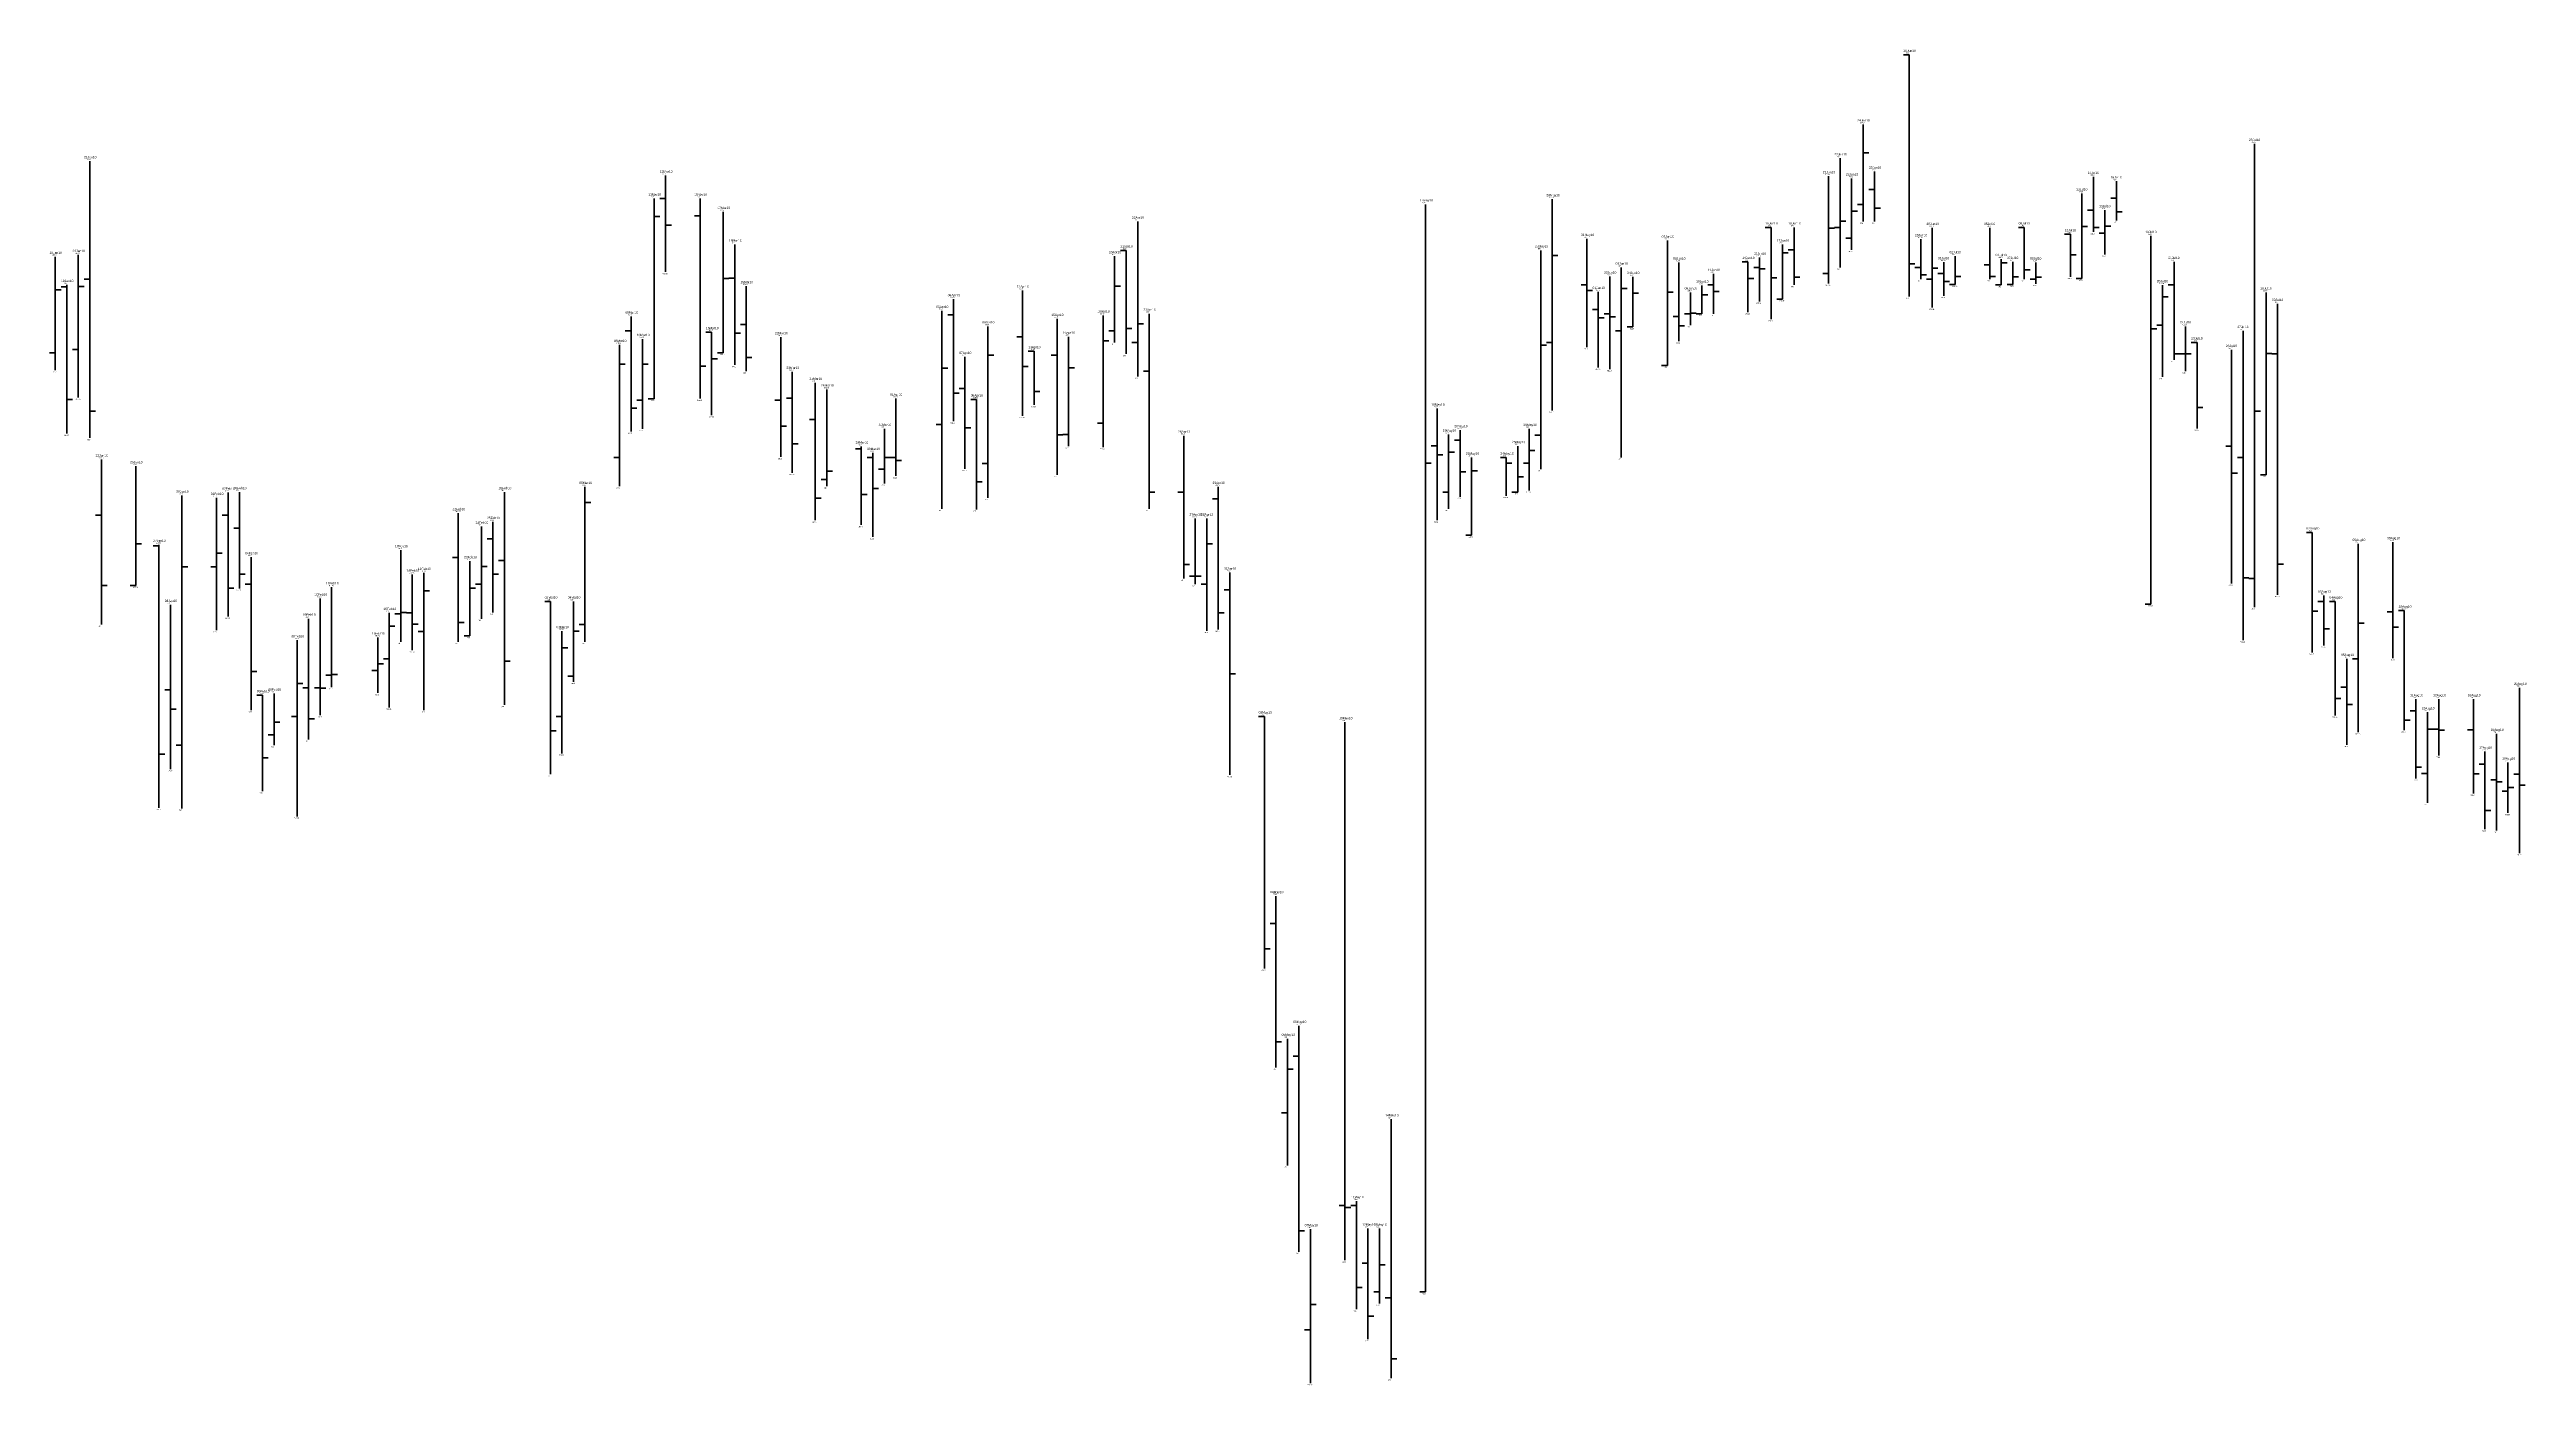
# Model space of a CAD drawing. Header units: inches. Extents: x 0 to 30000, y -20 to 2443.
# Drawn here: x 13022.5 to 13237.6, y 334.4 to 450.5 of the extents above; entities that cross this region are included whole.
import ezdxf

# ---------------------------------------------------------------- set-up
doc = ezdxf.new("R2010")
doc.units = ezdxf.units.IN
doc.header["$MEASUREMENT"] = 0
for name, color, linetype in [('DATE', 7, 'Continuous'), ('Graph', 7, 'Continuous'), ('Rate', 7, 'Continuous')]:
    doc.layers.add(name, color=color, linetype=linetype)
doc.styles.get("Standard").update_dxf_attribs({"font": 'arial.ttf'})

msp = doc.modelspace()

# ---------------------------------------------------------------- linework, layer by layer
at = {"layer": 'Graph', "color": 1, "lineweight": 35}
for p, q in [((13184, 450), (13183.5, 450)), ((13184, 450), (13184, 429)), ((13026, 440.75), (13026, 416.7)), ((13076, 439.5), (13076, 431.125)), ((13181, 439.85), (13181, 435.5)), ((13200, 439.4), (13200, 434.6)), ((13202, 439), (13202, 435.6)), ((13076, 437.5), (13075.5, 437.5)), ((13079, 437.5), (13079, 420.125)), ((13181, 438.3), (13180.5, 438.3)), ((13181, 436.675), (13181.5, 436.675)), ((13202, 437.55), (13201.5, 437.55)), ((13076, 435.2), (13076.5, 435.2)), ((13079, 436), (13078.5, 436)), ((13172, 435), (13171.5, 435)), ((13172, 435), (13172, 427.025)), ((13174, 435), (13174, 430)), ((13191, 434.95), (13191, 430.5)), ((13194, 435), (13193.5, 435)), ((13194, 435), (13194, 430.5)), ((13200, 436.5), (13199.5, 436.5)), ((13200, 434.975), (13200.5, 434.975)), ((13202, 436.35), (13202.5, 436.35)), ((13082, 433.5), (13082, 423.05)), ((13116, 433), (13115.5, 433)), ((13116, 433), (13116, 424)), ((13156, 434), (13156, 424.6)), ((13171, 432.375), (13171, 428.55)), ((13174, 433.05), (13173.5, 433.05)), ((13185, 433.975), (13185, 430.5)), ((13198, 434.4), (13197.5, 434.4)), ((13198, 434.4), (13198, 430.7)), ((13198, 432.625), (13198.5, 432.625)), ((13026, 430.5), (13025.5, 430.5)), ((13082, 430.6), (13081.5, 430.6)), ((13158, 430.725), (13158, 422.675)), ((13164, 431.95), (13164, 425.1)), ((13167, 430.95), (13167, 427.5)), ((13170, 432), (13169.5, 432)), ((13170, 432), (13170, 427.625)), ((13170, 430.55), (13170.5, 430.55)), ((13171, 431.5), (13170.5, 431.5)), ((13171, 431.4), (13171.5, 431.4)), ((13172, 430.625), (13172.5, 430.625)), ((13174, 430.675), (13174.5, 430.675)), ((13184, 431.825), (13184.5, 431.825)), ((13185, 431.5), (13184.5, 431.5)), ((13185, 430.875), (13185.5, 430.875)), ((13187, 431), (13186.5, 431)), ((13187, 431.975), (13187, 429.05)), ((13187, 430.3), (13187.5, 430.3)), ((13191, 431.75), (13190.5, 431.75)), ((13191, 430.725), (13191.5, 430.725)), ((13194, 431.3), (13194.5, 431.3)), ((13207, 432), (13207, 423.5)), ((13024, 429.825), (13023.5, 429.825)), ((13024, 430), (13024, 417.075)), ((13083, 429.9), (13083, 422.5)), ((13101, 428.75), (13101, 418.15)), ((13107, 429.5), (13107, 418.625)), ((13156, 430), (13155.5, 430)), ((13156, 429.5), (13156.5, 429.5)), ((13157, 429.4), (13157, 422.825)), ((13167, 430), (13166.5, 430)), ((13167, 429.425), (13167.5, 429.425)), ((13207, 430), (13206.5, 430)), ((13216, 428.35), (13216, 403.075)), ((13073, 426), (13072.5, 426)), ((13073, 427.25), (13073, 417.25)), ((13083, 426.55), (13082.5, 426.55)), ((13101, 427.4), (13100.5, 427.4)), ((13110, 427.05), (13110, 413.5)), ((13116, 426.225), (13116.5, 426.225)), ((13118, 427.5), (13118, 410.55)), ((13157, 427.85), (13156.5, 427.85)), ((13157, 427.15), (13157.5, 427.15)), ((13158, 427.5), (13157.5, 427.5)), ((13158, 427.225), (13158.5, 427.225)), ((13164, 427.25), (13163.5, 427.25)), ((13164, 426.45), (13164.5, 426.45)), ((13213, 426), (13213, 399.125)), ((13080, 425.9), (13079.5, 425.9)), ((13080, 425.9), (13080, 418.675)), ((13082, 425.8), (13082.5, 425.8)), ((13086, 425.45), (13086, 415.05)), ((13107, 425.5), (13106.5, 425.5)), ((13108, 424.25), (13107.5, 424.25)), ((13108, 424.25), (13108, 419.575)), ((13110, 423.9), (13109.5, 423.9)), ((13207, 424.025), (13207.5, 424.025)), ((13209, 425), (13208.5, 425)), ((13209, 425), (13209, 417.525)), ((13212, 424.35), (13212, 404.05)), ((13216, 424), (13215.5, 424)), ((13079, 422.95), (13079.5, 422.95)), ((13080, 423.575), (13080.5, 423.575)), ((13083, 423.7), (13083.5, 423.7)), ((13087, 422.45), (13087, 413.675)), ((13102, 423.75), (13102, 414.025)), ((13107, 422.9), (13107.5, 422.9)), ((13118, 422.5), (13117.5, 422.5)), ((13024, 420.05), (13024.5, 420.05)), ((13086, 420), (13085.5, 420)), ((13087, 420.15), (13086.5, 420.15)), ((13089, 421.5), (13089, 409.55)), ((13096, 420.125), (13096, 413.4)), ((13101, 420.6), (13101.5, 420.6)), ((13102, 421), (13101.5, 421)), ((13103, 420.05), (13102.5, 420.05)), ((13103, 420.05), (13103, 410.5)), ((13108, 420.75), (13108.5, 420.75)), ((13026, 419.025), (13026.5, 419.025)), ((13073, 419.3), (13073.5, 419.3)), ((13086, 417.725), (13086.5, 417.725)), ((13089, 418.3), (13088.5, 418.3)), ((13102, 417.575), (13102.5, 417.575)), ((13143, 419.25), (13143, 409.55)), ((13145, 417.375), (13145, 411.6)), ((13209, 419.35), (13209.5, 419.35)), ((13087, 416.2), (13087.5, 416.2)), ((13093, 415.75), (13092.5, 415.75)), ((13093, 415.95), (13093, 409.15)), ((13094, 415.4), (13094, 408.1)), ((13110, 416.975), (13110.5, 416.975)), ((13121, 416.9), (13121, 404.5)), ((13143, 416.025), (13142.5, 416.025)), ((13143, 415.25), (13143.5, 415.25)), ((13145, 416.5), (13144.5, 416.5)), ((13212, 416), (13211.5, 416)), ((13027, 414.825), (13027, 400.5)), ((13094, 415), (13093.5, 415)), ((13096, 415), (13095.5, 415)), ((13096, 414.75), (13096.5, 414.75)), ((13145, 413.75), (13145.5, 413.75)), ((13149, 415), (13148.5, 415)), ((13149, 415), (13149, 411.675)), ((13149, 414.525), (13149.5, 414.525)), ((13212, 413.65), (13212.5, 413.65)), ((13213, 415), (13212.5, 415)), ((13038, 411.95), (13038, 401.175)), ((13039, 412), (13039, 403.625)), ((13062, 412), (13062, 393.5)), ((13089, 411.475), (13089.5, 411.475)), ((13093, 411.775), (13093.5, 411.775)), ((13094, 412.325), (13094.5, 412.325)), ((13103, 412.9), (13103.5, 412.9)), ((13118, 412), (13118.5, 412)), ((13121, 412), (13120.5, 412)), ((13124, 411.4), (13123.5, 411.4)), ((13124, 412.45), (13124, 400.05)), ((13027, 410), (13026.5, 410)), ((13038, 410), (13037.5, 410)), ((13039, 408.85), (13038.5, 408.85)), ((13058, 410.175), (13058, 399)), ((13061, 409.4), (13061, 401.55)), ((13032, 407.325), (13031.5, 407.325)), ((13032, 407.425), (13032, 384.575)), ((13061, 407.95), (13060.5, 407.95)), ((13219, 408.5), (13218.5, 408.5)), ((13219, 408.5), (13219, 398.075)), ((13226, 407.65), (13226, 397.575)), ((13039, 404.875), (13039.5, 404.875)), ((13040, 406.35), (13040, 393.05)), ((13054, 404.825), (13054, 398.275)), ((13058, 406.325), (13057.5, 406.325)), ((13061, 404.875), (13061.5, 404.875)), ((13062, 406.05), (13061.5, 406.05)), ((13121, 405.7), (13121.5, 405.7)), ((13125, 405), (13125, 387.425)), ((13213, 404.55), (13213.5, 404.55)), ((13216, 405.725), (13216.5, 405.725)), ((13027, 403.875), (13027.5, 403.875)), ((13038, 403.65), (13038.5, 403.65)), ((13040, 404), (13039.5, 404)), ((13046, 402.75), (13046, 392.625)), ((13066, 402.5), (13065.5, 402.5)), ((13066, 402.5), (13066, 387.5)), ((13125, 403.5), (13124.5, 403.5)), ((13220, 402.5), (13219.5, 402.5)), ((13220, 403), (13220, 398.675)), ((13221, 402.5), (13220.5, 402.5)), ((13221, 402.5), (13221, 392.575)), ((13033, 402.2), (13033, 387.925)), ((13045, 401), (13045, 390.5)), ((13054, 401.5), (13053.5, 401.5)), ((13054, 400.525), (13054.5, 400.525)), ((13058, 400.675), (13058.5, 400.675)), ((13124, 401.5), (13124.5, 401.5)), ((13219, 401.65), (13219.5, 401.65)), ((13220, 400.125), (13220.5, 400.125)), ((13226, 401.6), (13225.5, 401.6)), ((13226, 400.275), (13226.5, 400.275)), ((13227, 401.7), (13226.5, 401.7)), ((13227, 401.7), (13227, 391.3)), ((13040, 396.4), (13040.5, 396.4)), ((13062, 397.3), (13062.5, 397.3)), ((13125, 396.2), (13125.5, 396.2)), ((13222, 397.5), (13222, 390.05)), ((13033, 394.825), (13032.5, 394.825)), ((13041, 394.35), (13040.5, 394.35)), ((13041, 394.35), (13041, 386)), ((13045, 395), (13044.5, 395)), ((13046, 395), (13045.5, 395)), ((13046, 394.95), (13046.5, 394.95)), ((13221, 394.05), (13221.5, 394.05)), ((13222, 395.05), (13221.5, 395.05)), ((13228, 394), (13228, 387.125)), ((13230, 394), (13230, 389.1)), ((13233, 394), (13233, 385.8)), ((13237, 395), (13237, 380.625)), ((13033, 393.125), (13033.5, 393.125)), ((13045, 392.3), (13045.5, 392.3)), ((13128, 392.5), (13127.5, 392.5)), ((13128, 392.5), (13128, 370.6)), ((13135, 392), (13135, 345.25)), ((13222, 393.55), (13222.5, 393.55)), ((13227, 392.175), (13227.5, 392.175)), ((13228, 393), (13227.5, 393)), ((13066, 391.25), (13066.5, 391.25)), ((13230, 391.4), (13229.5, 391.4)), ((13230, 391.325), (13230.5, 391.325)), ((13233, 391.35), (13232.5, 391.35)), ((13234, 389.45), (13234, 382.7)), ((13235, 391), (13235, 382.6)), ((13032, 389.225), (13032.5, 389.225)), ((13041, 388.9), (13041.5, 388.9)), ((13228, 388.1), (13228.5, 388.1)), ((13233, 387.525), (13233.5, 387.525)), ((13234, 388.35), (13233.5, 388.35)), ((13237, 387.5), (13236.5, 387.5)), ((13235, 387), (13234.5, 387)), ((13235, 386.825), (13235.5, 386.825)), ((13237, 386.525), (13237.5, 386.525)), ((13234, 384.325), (13234.5, 384.325)), ((13129, 376.9), (13129, 362)), ((13129, 374.5), (13128.5, 374.5)), ((13128, 372.325), (13128.5, 372.325)), ((13129, 364.225), (13129.5, 364.225)), ((13131, 365.625), (13131, 346)), ((13131, 363), (13130.5, 363)), ((13139, 357.5), (13139, 335)), ((13135, 350), (13134.5, 350)), ((13135, 349.85), (13135.5, 349.85)), ((13136, 350), (13135.5, 350)), ((13136, 350.4), (13136, 341)), ((13131, 347.825), (13131.5, 347.825)), ((13137, 348), (13137, 338.4)), ((13137, 345), (13136.5, 345)), ((13136, 342.9), (13136.5, 342.9)), ((13137, 340.4), (13137.5, 340.4)), ((13139, 342), (13138.5, 342)), ((13139, 336.7), (13139.5, 336.7))]:
    msp.add_line(p, q, dxfattribs=at)
at = {"layer": 'Graph', "color": 3, "lineweight": 35}
for p, q in [((13180, 443.95), (13180, 435.5)), ((13178, 441), (13178, 431.5)), ((13180, 441.475), (13180.5, 441.475)), ((13214, 442.25), (13214, 402)), ((13177, 439.45), (13177, 430.125)), ((13179, 439.25), (13179, 433.05)), ((13075, 437.5), (13075, 420.1)), ((13142, 437), (13142, 342.5)), ((13153, 437.45), (13153, 419.1)), ((13180, 437), (13179.5, 437)), ((13199, 437.95), (13199, 430.55)), ((13075, 435.95), (13075.5, 435.95)), ((13081, 436.35), (13081, 424.1)), ((13117, 435.5), (13117, 422.05)), ((13177, 434.925), (13177.5, 434.925)), ((13178, 435), (13177.5, 435)), ((13178, 435.55), (13178.5, 435.55)), ((13179, 436.4), (13179.5, 436.4)), ((13186, 434.95), (13186, 428.025)), ((13199, 435.075), (13199.5, 435.075)), ((13201, 436.5), (13201, 432.65)), ((13201, 435.1), (13201.5, 435.1)), ((13023, 432.45), (13023, 422.6)), ((13025, 432.6), (13025, 420.225)), ((13115, 432.5), (13115, 425)), ((13152, 433), (13152, 414)), ((13153, 432.55), (13153.5, 432.55)), ((13163, 433.85), (13163, 423)), ((13173, 433.5), (13173, 428.775)), ((13173, 432.775), (13173.5, 432.775)), ((13179, 434.05), (13178.5, 434.05)), ((13188, 432.5), (13188, 430.025)), ((13201, 434.5), (13200.5, 434.5)), ((13205, 434.25), (13205, 402.275)), ((13081, 430.55), (13081.5, 430.55)), ((13159, 431.5), (13159, 415)), ((13160, 430.7), (13160, 426.35)), ((13177, 431), (13176.5, 431)), ((13186, 430.5), (13185.5, 430.5)), ((13186, 431.45), (13186.5, 431.45)), ((13188, 430.725), (13188.5, 430.725)), ((13192, 432.25), (13192, 430)), ((13192, 431.925), (13192.5, 431.925)), ((13193, 432), (13193, 430.05)), ((13193, 430.7), (13193.5, 430.7)), ((13195, 430.5), (13194.5, 430.5)), ((13195, 431.95), (13195, 430.1)), ((13195, 430.675), (13195.5, 430.675)), ((13199, 430.55), (13198.5, 430.55)), ((13023, 429.575), (13023.5, 429.575)), ((13025, 429.85), (13025.5, 429.85)), ((13115, 429.9), (13115.5, 429.9)), ((13159, 429.675), (13159.5, 429.675)), ((13160, 429.275), (13160.5, 429.275)), ((13163, 429.375), (13163.5, 429.375)), ((13165, 429.35), (13165, 426.5)), ((13166, 429.95), (13166, 427.5)), ((13166, 429.15), (13166.5, 429.15)), ((13173, 428.775), (13172.5, 428.775)), ((13188, 430.025), (13187.5, 430.025)), ((13192, 430), (13191.5, 430)), ((13193, 430.05), (13192.5, 430.05)), ((13206, 429.975), (13206, 422)), ((13206, 428.975), (13206.5, 428.975)), ((13215, 429.35), (13215, 413.5)), ((13100, 427.75), (13100, 410.55)), ((13104, 426.4), (13104, 411.5)), ((13114, 427.35), (13114, 415.9)), ((13115, 426), (13114.5, 426)), ((13117, 426.625), (13117.5, 426.625)), ((13159, 426), (13158.5, 426)), ((13160, 426.35), (13159.5, 426.35)), ((13165, 427.5), (13164.5, 427.5)), ((13165, 427.55), (13165.5, 427.55)), ((13166, 427.5), (13165.5, 427.5)), ((13205, 426.175), (13205.5, 426.175)), ((13206, 426.5), (13205.5, 426.5)), ((13208, 426.4), (13208, 422.5)), ((13023, 424.1), (13022.5, 424.1)), ((13025, 424.4), (13024.5, 424.4)), ((13072, 424.8), (13072, 412.5)), ((13074, 425.3), (13074, 417.5)), ((13081, 424.1), (13080.5, 424.1)), ((13104, 423.9), (13104.5, 423.9)), ((13111, 425.5), (13111, 416)), ((13114, 425.15), (13114.5, 425.15)), ((13117, 425), (13116.5, 425)), ((13152, 424.75), (13152.5, 424.75)), ((13153, 425), (13152.5, 425)), ((13208, 424.025), (13207.5, 424.025)), ((13208, 424.025), (13208.5, 424.025)), ((13215, 424.05), (13215.5, 424.05)), ((13072, 423.1), (13072.5, 423.1)), ((13074, 423.125), (13074.5, 423.125)), ((13100, 422.775), (13100.5, 422.775)), ((13111, 422.8), (13111.5, 422.8)), ((13163, 423), (13162.5, 423)), ((13074, 420), (13073.5, 420)), ((13075, 420.1), (13074.5, 420.1)), ((13090, 420.925), (13090, 412.5)), ((13095, 417.5), (13095, 412.75)), ((13100, 417.875), (13099.5, 417.875)), ((13114, 418), (13113.5, 418)), ((13151, 417.5), (13151, 412.15)), ((13214, 419.025), (13214.5, 419.025)), ((13111, 417), (13110.5, 417)), ((13144, 417), (13144, 410.55)), ((13144, 415.475), (13144.5, 415.475)), ((13150, 416), (13150, 412)), ((13151, 415.625), (13151.5, 415.625)), ((13152, 416.95), (13151.5, 416.95)), ((13030, 414.25), (13030, 403.875)), ((13072, 415), (13071.5, 415)), ((13090, 413.1), (13089.5, 413.1)), ((13090, 413.825), (13090.5, 413.825)), ((13095, 414), (13094.5, 414)), ((13095, 415), (13095.5, 415)), ((13104, 414.475), (13103.5, 414.475)), ((13142, 414.525), (13142.5, 414.525)), ((13146, 415), (13146, 408.25)), ((13146, 413.85), (13146.5, 413.85)), ((13150, 413.325), (13150.5, 413.325)), ((13151, 414.5), (13150.5, 414.5)), ((13215, 413.5), (13214.5, 413.5)), ((13034, 411.7), (13034, 384.5)), ((13037, 411.5), (13037, 400)), ((13069, 412.45), (13069, 399)), ((13069, 411.1), (13069.5, 411.1)), ((13144, 412), (13143.5, 412)), ((13150, 412), (13149.5, 412)), ((13060, 409), (13060, 401)), ((13122, 409.7), (13122, 404)), ((13123, 409.7), (13123, 399.95)), ((13030, 407.5), (13030.5, 407.5)), ((13037, 406.7), (13037.5, 406.7)), ((13053, 406.95), (13053, 399)), ((13123, 407.5), (13123.5, 407.5)), ((13146, 408.25), (13145.5, 408.25)), ((13223, 407.5), (13223, 391.125)), ((13034, 405.5), (13034.5, 405.5)), ((13037, 405.5), (13036.5, 405.5)), ((13055, 404.975), (13055, 393.05)), ((13059, 406), (13059, 399.5)), ((13060, 405.525), (13060.5, 405.525)), ((13122, 404.7), (13121.5, 404.7)), ((13122, 404.7), (13122.5, 404.7)), ((13214, 404.5), (13213.5, 404.5)), ((13030, 403.875), (13029.5, 403.875)), ((13047, 403.725), (13047, 395.05)), ((13055, 403.425), (13055.5, 403.425)), ((13059, 403.65), (13059.5, 403.65)), ((13060, 404), (13059.5, 404)), ((13068, 402.5), (13068, 395.525)), ((13123, 404), (13122.5, 404)), ((13205, 402.275), (13204.5, 402.275)), ((13052, 401.5), (13052, 393.275)), ((13052, 400.35), (13052.5, 400.35)), ((13053, 401.425), (13052.5, 401.425)), ((13053, 401.525), (13053.5, 401.525)), ((13069, 400.5), (13068.5, 400.5)), ((13223, 400.6), (13223.5, 400.6)), ((13044, 399.125), (13044, 383.825)), ((13051, 399.375), (13051, 394.55)), ((13055, 399.9), (13054.5, 399.9)), ((13059, 399.5), (13058.5, 399.5)), ((13067, 399.925), (13067, 389.275)), ((13067, 398.475), (13067.5, 398.475)), ((13068, 399.925), (13068.5, 399.925)), ((13047, 396.1), (13046.5, 396.1)), ((13047, 396.15), (13047.5, 396.15)), ((13051, 396.5), (13050.5, 396.5)), ((13051, 397.075), (13051.5, 397.075)), ((13052, 397.5), (13051.5, 397.5)), ((13068, 396), (13067.5, 396)), ((13223, 397.5), (13222.5, 397.5)), ((13042, 394.5), (13042, 390)), ((13044, 395.375), (13044.5, 395.375)), ((13042, 392), (13042.5, 392)), ((13044, 392.5), (13043.5, 392.5)), ((13067, 392.5), (13066.5, 392.5)), ((13229, 392.875), (13229, 385)), ((13034, 390), (13033.5, 390)), ((13042, 390.9), (13041.5, 390.9)), ((13229, 391.4), (13229.5, 391.4)), ((13229, 387.55), (13228.5, 387.55)), ((13236, 388.5), (13236, 384.125)), ((13236, 386), (13235.5, 386)), ((13236, 386.325), (13236.5, 386.325)), ((13130, 364.5), (13130, 353.5)), ((13130, 361.85), (13130.5, 361.85)), ((13130, 358.05), (13129.5, 358.05)), ((13132, 347.95), (13132, 334.575)), ((13138, 348), (13138, 341.5)), ((13138, 344.85), (13138.5, 344.85)), ((13138, 342.5), (13137.5, 342.5)), ((13142, 342.5), (13141.5, 342.5)), ((13132, 341.4), (13132.5, 341.4)), ((13132, 339.2), (13131.5, 339.2))]:
    msp.add_line(p, q, dxfattribs=at)

# ---------------------------------------------------------------- texts
at = {"layer": 'DATE'}
for s, p in [('28Jun10', (13183.5, 450.25)), ('24Jun10', (13179.5, 444.2)), ('21Jan10', (13025.5, 441)), ('22Jun10', (13177.5, 441.25)), ('28Jul10', (13213.5, 442.5)), ('12Mar10', (13075.5, 439.75)), ('21Jun10', (13176.5, 439.7)), ('23Jun10', (13178.5, 439.5)), ('25Jun10', (13180.5, 440.1)), ('14Jul10', (13199.5, 439.65)), ('16Jul10', (13201.5, 439.25)), ('11Mar10', (13074.5, 437.75)), ('15Mar10', (13078.5, 437.75)), ('17Mar10', (13080.5, 436.6)), ('17May10', (13141.5, 437.25)), ('28May10', (13152.5, 437.7)), ('13Jul10', (13198.5, 438.2)), ('15Jul10', (13200.5, 436.75)), ('22Apr10', (13116.5, 435.75)), ('16Jun10', (13171.5, 435.25)), ('18Jun10', (13173.5, 435.25)), ('30Jun10', (13185.5, 435.2)), ('05Jul10', (13190.5, 435.2)), ('08Jul10', (13193.5, 435.25)), ('12Jul10', (13197.5, 434.65)), ('19Jul10', (13204.5, 434.5)), ('18Jan10', (13022.5, 432.7)), ('20Jan10', (13024.5, 432.85)), ('18Mar10', (13081.5, 433.75)), ('20Apr10', (13114.5, 432.75)), ('21Apr10', (13115.5, 433.25)), ('27May10', (13151.5, 433.25)), ('31May10', (13155.5, 434.25)), ('07Jun10', (13162.5, 434.1)), ('08Jun10', (13163.5, 432.2)), ('14Jun10', (13169.5, 432.25)), ('15Jun10', (13170.5, 432.625)), ('17Jun10', (13172.5, 433.75)), ('29Jun10', (13184.5, 434.225)), ('01Jul10', (13186.5, 432.225)), ('02Jul10', (13187.5, 432.75)), ('06Jul10', (13191.5, 432.5)), ('07Jul10', (13192.5, 432.25)), ('09Jul10', (13194.5, 432.2)), ('21Jul10', (13206.5, 432.25)), ('19Jan10', (13023.5, 430.25)), ('19Mar10', (13082.5, 430.15)), ('02Jun10', (13157.5, 430.975)), ('03Jun10', (13158.5, 431.75)), ('04Jun10', (13159.5, 430.95)), ('10Jun10', (13165.5, 430.2)), ('11Jun10', (13166.5, 431.2)), ('20Jul10', (13205.5, 430.225)), ('05Apr10', (13099.5, 428)), ('06Apr10', (13100.5, 429)), ('12Apr10', (13106.5, 429.75)), ('01Jun10', (13156.5, 429.65)), ('09Jun10', (13164.5, 429.6)), ('29Jul10', (13214.5, 429.6)), ('30Jul10', (13215.5, 428.6)), ('09Mar10', (13072.5, 427.5)), ('16Mar10', (13079.5, 426.15)), ('09Apr10', (13103.5, 426.65)), ('15Apr10', (13109.5, 427.3)), ('16Apr10', (13110.5, 425.75)), ('19Apr10', (13113.5, 427.6)), ('23Apr10', (13117.5, 427.75)), ('22Jul10', (13207.5, 426.65)), ('27Jul10', (13212.5, 426.25)), ('08Mar10', (13071.5, 425.05)), ('10Mar10', (13073.5, 425.55)), ('22Mar10', (13085.5, 425.7)), ('07Apr10', (13101.5, 424)), ('13Apr10', (13107.5, 424.5)), ('23Jul10', (13208.5, 425.25)), ('26Jul10', (13211.5, 424.6)), ('23Mar10', (13086.5, 422.7)), ('25Mar10', (13088.5, 421.75)), ('26Mar10', (13089.5, 421.175)), ('01Apr10', (13095.5, 420.375)), ('08Apr10', (13102.5, 420.3)), ('18May10', (13142.5, 419.5)), ('31Mar10', (13094.5, 417.75)), ('26Apr10', (13120.5, 417.15)), ('19May10', (13143.5, 417.25)), ('20May10', (13144.5, 417.625)), ('26May10', (13150.5, 417.75)), ('22Jan10', (13026.5, 415.075)), ('29Mar10', (13092.5, 416.2)), ('30Mar10', (13093.5, 415.65)), ('21May10', (13145.5, 415.25)), ('24May10', (13148.5, 415.25)), ('25May10', (13149.5, 416.25)), ('25Jan10', (13029.5, 414.5)), ('29Jan10', (13033.5, 411.95)), ('01Feb10', (13036.5, 411.75)), ('02Feb10', (13037.5, 412.2)), ('03Feb10', (13038.5, 412.25)), ('26Feb10', (13061.5, 412.25)), ('05Mar10', (13068.5, 412.7)), ('29Apr10', (13123.5, 412.7)), ('22Feb10', (13057.5, 410.425)), ('24Feb10', (13059.5, 409.25)), ('25Feb10', (13060.5, 409.65)), ('27Apr10', (13121.5, 409.95)), ('28Apr10', (13122.5, 409.95)), ('02Aug10', (13218.5, 408.75)), ('27Jan10', (13031.5, 407.675)), ('04Feb10', (13039.5, 406.6)), ('17Feb10', (13052.5, 407.2)), ('06Aug10', (13222.5, 407.75)), ('09Aug10', (13225.5, 407.9)), ('18Feb10', (13053.5, 405.075)), ('19Feb10', (13054.5, 405.225)), ('23Feb10', (13058.5, 406.25)), ('30Apr10', (13124.5, 405.25)), ('28Jan10', (13032.5, 402.45)), ('10Feb10', (13045.5, 403)), ('11Feb10', (13046.5, 403.975)), ('02Mar10', (13065.5, 402.75)), ('04Mar10', (13067.5, 402.75)), ('03Aug10', (13219.5, 403.25)), ('04Aug10', (13220.5, 402.75)), ('09Feb10', (13044.5, 401.25)), ('16Feb10', (13051.5, 401.75)), ('03Mar10', (13066.5, 400.175)), ('10Aug10', (13226.5, 401.95)), ('08Feb10', (13043.5, 399.375)), ('15Feb10', (13050.5, 399.625)), ('05Aug10', (13221.5, 397.75)), ('05Feb10', (13040.5, 394.6)), ('06Feb10', (13041.5, 394.75)), ('11Aug10', (13227.5, 394.25)), ('13Aug10', (13229.5, 394.25)), ('16Aug10', (13232.5, 394.25)), ('20Aug10', (13236.5, 395.25)), ('03May10', (13127.5, 392.75)), ('10May10', (13134.5, 392.25)), ('12Aug10', (13228.5, 393.125)), ('17Aug10', (13233.5, 389.7)), ('18Aug10', (13234.5, 391.25)), ('19Aug10', (13235.5, 388.75)), ('04May10', (13128.5, 377.15)), ('06May10', (13130.5, 365.875)), ('05May10', (13129.5, 364.75)), ('14May10', (13138.5, 357.75)), ('11May10', (13135.5, 350.65)), ('07May10', (13131.5, 348.2)), ('12May10', (13136.5, 348.25)), ('13May10', (13137.5, 348.25))]:
    msp.add_text(s, height=0.2, dxfattribs=at).set_placement(p)
at = {"layer": 'Rate'}
for s, p in [('900', (13183.75, 450.1)), ('887.9', (13179.75, 444.05)), ('882', (13177.75, 441.1)), ('884.5', (13213.75, 442.35)), ('881.5', (13025.75, 440.85)), ('879', (13075.75, 439.6)), ('878.9', (13176.75, 439.55)), ('878.5', (13178.75, 439.35)), ('879.7', (13180.75, 439.95)), ('878.8', (13199.75, 439.5)), ('878', (13201.75, 439.1)), ('875', (13074.75, 437.6)), ('875', (13078.75, 437.6)), ('874', (13141.75, 437.1)), ('874.9', (13152.75, 437.55)), ('875.9', (13198.75, 438.05)), ('873', (13200.75, 436.6)), ('872.7', (13080.75, 436.45)), ('871', (13116.75, 435.6)), ('870', (13171.75, 435.1)), ('870', (13173.75, 435.1)), ('871', (13179.75, 435.3)), ('871', (13180.75, 435.3)), ('869.9', (13185.75, 435.05)), ('869.9', (13190.75, 435.05)), ('870', (13193.75, 435.1)), ('868.8', (13197.75, 434.5)), ('871.2', (13201.75, 435.4)), ('864.9', (13022.75, 432.55)), ('865.2', (13024.75, 432.7)), ('867', (13081.75, 433.6)), ('865', (13114.75, 432.6)), ('866', (13115.75, 433.1)), ('866', (13151.75, 433.1)), ('868', (13155.75, 434.1)), ('867.7', (13162.75, 433.95)), ('864.75', (13170.75, 432.475)), ('867', (13172.75, 433.6)), ('866.1', (13178.75, 432.85)), ('867.95', (13184.75, 434.075)), ('865', (13187.75, 432.6)), ('864.5', (13191.75, 432.35)), ('869.2', (13199.75, 434.4)), ('865.3', (13200.75, 432.45)), ('868.5', (13204.75, 434.35)), ('862.25', (13075.75, 430.925)), ('861.45', (13157.75, 430.825)), ('863', (13158.75, 431.6)), ('861.4', (13159.75, 430.8)), ('863.9', (13163.75, 432.05)), ('861.9', (13166.75, 431.05)), ('864', (13169.75, 432.1)), ('863', (13177.75, 431.3)), ('861', (13184.75, 430.3)), ('863.95', (13186.75, 432.075)), ('861', (13190.75, 430.3)), ('864', (13192.75, 432.1)), ('861', (13193.75, 430.3)), ('863.9', (13194.75, 432.05)), ('861.4', (13197.75, 430.5)), ('861.1', (13198.75, 430.35)), ('864', (13206.75, 432.1)), ('860', (13023.75, 430.1)), ('859.8', (13082.75, 430)), ('857.5', (13100.75, 428.85)), ('859', (13106.75, 429.6)), ('858.8', (13156.75, 429.5)), ('858.7', (13164.75, 429.45)), ('859.9', (13165.75, 430.05)), ('857.1', (13170.75, 428.35)), ('857.55', (13172.75, 428.575)), ('860', (13173.75, 429.8)), ('860.25', (13176.75, 429.925)), ('858', (13183.75, 428.8)), ('858.1', (13186.75, 428.85)), ('860.05', (13187.75, 429.825)), ('860', (13191.75, 429.8)), ('860.1', (13192.75, 429.85)), ('860.2', (13194.75, 429.9)), ('859.95', (13205.75, 430.075)), ('858.7', (13214.75, 429.45)), ('856.7', (13215.75, 428.45)), ('854.5', (13072.75, 427.35)), ('851.8', (13079.75, 426)), ('855.5', (13099.75, 427.85)), ('852.8', (13103.75, 426.5)), ('854.1', (13109.75, 427.15)), ('854.7', (13113.75, 427.45)), ('855', (13117.75, 427.6)), ('852.7', (13159.75, 426.15)), ('853', (13164.75, 426.3)), ('855', (13165.75, 427.3)), ('855', (13166.75, 427.3)), ('855.25', (13169.75, 427.425)), ('854.05', (13171.75, 426.825)), ('856.05', (13185.75, 427.825)), ('852.8', (13207.75, 426.5)), ('852', (13212.75, 426.1)), ('849.6', (13071.75, 424.9)), ('850.6', (13073.75, 425.4)), ('848.2', (13080.75, 423.9)), ('850.9', (13085.75, 425.55)), ('847.5', (13101.75, 423.85)), ('848.5', (13107.75, 424.35)), ('851', (13110.75, 425.6)), ('850', (13114.75, 424.8)), ('848', (13115.75, 423.8)), ('849.2', (13155.75, 424.4)), ('850.2', (13163.75, 424.9)), ('850', (13208.75, 425.1)), ('848.7', (13211.75, 424.45)), ('845.2', (13022.75, 422.4)), ('846.1', (13081.75, 422.85)), ('845', (13082.75, 422.3)), ('844.9', (13086.75, 422.55)), ('843', (13088.75, 421.6)), ('844.1', (13116.75, 421.85)), ('845.65', (13156.75, 422.625)), ('845.35', (13157.75, 422.475)), ('846', (13162.75, 422.8)), ('844', (13205.75, 421.8)), ('847', (13206.75, 423.3)), ('845', (13207.75, 422.3)), ('840.45', (13024.75, 420.025)), ('840.2', (13074.75, 419.9)), ('840.25', (13078.75, 419.925)), ('841.85', (13089.75, 421.025)), ('840.25', (13095.75, 420.225)), ('840.1', (13102.75, 420.15)), ('839.15', (13107.75, 419.375)), ('835', (13073.75, 417.3)), ('837.35', (13079.75, 418.475)), ('835', (13094.75, 417.6)), ('836.3', (13100.75, 417.95)), ('837.25', (13106.75, 418.425)), ('838.5', (13142.75, 419.35)), ('834.75', (13144.75, 417.475)), ('835', (13150.75, 417.6)), ('838.2', (13152.75, 418.9)), ('835.05', (13208.75, 417.325)), ('834.15', (13023.75, 416.875)), ('833.4', (13025.75, 416.5)), ('834.5', (13072.75, 417.05)), ('831.9', (13092.75, 416.05)), ('830.8', (13093.75, 415.5)), ('832', (13110.75, 415.8)), ('831.8', (13113.75, 415.7)), ('833.8', (13120.75, 417)), ('834', (13143.75, 417.1)), ('830', (13145.75, 415.1)), ('830', (13148.75, 415.1)), ('832', (13149.75, 416.1)), ('829.65', (13026.75, 414.925)), ('828.5', (13029.75, 414.35)), ('830.1', (13085.75, 414.85)), ('827.35', (13086.75, 413.475)), ('826.8', (13095.75, 413.2)), ('828.05', (13101.75, 413.825)), ('827', (13109.75, 413.3)), ('828', (13151.75, 413.8)), ('830', (13158.75, 414.8)), ('827', (13214.75, 413.3)), ('823.4', (13033.75, 411.8)), ('823', (13036.75, 411.6)), ('823.9', (13037.75, 412.05)), ('824', (13038.75, 412.1)), ('824', (13061.75, 412.1)), ('824.9', (13068.75, 412.55)), ('825', (13071.75, 412.3)), ('825', (13089.75, 412.3)), ('825.5', (13094.75, 412.55)), ('823', (13103.75, 411.3)), ('824.9', (13123.75, 412.55)), ('823.2', (13144.75, 411.4)), ('823.35', (13148.75, 411.475)), ('824', (13149.75, 411.8)), ('824.3', (13150.75, 411.95)), ('820.35', (13057.75, 410.275)), ('818', (13059.75, 409.1)), ('818.8', (13060.75, 409.5)), ('819.1', (13088.75, 409.35)), ('818.3', (13092.75, 408.95)), ('821.1', (13099.75, 410.35)), ('821', (13102.75, 410.3)), ('821.1', (13117.75, 410.35)), ('819.4', (13121.75, 409.8)), ('819.4', (13122.75, 409.8)), ('819.1', (13142.75, 409.35)), ('821.1', (13143.75, 410.35)), ('814.85', (13031.75, 407.525)), ('813.9', (13052.75, 407.05)), ('816.2', (13093.75, 407.9)), ('816.5', (13145.75, 408.05)), ('817', (13218.75, 408.6)), ('815', (13222.75, 407.6)), ('815.3', (13225.75, 407.75)), ('812.7', (13039.75, 406.45)), ('809.65', (13053.75, 404.925)), ('809.95', (13054.75, 405.075)), ('812', (13058.75, 406.1)), ('810', (13124.75, 405.1)), ('807.75', (13029.75, 403.675)), ('804.4', (13032.75, 402.3)), ('807.25', (13038.75, 403.425)), ('805.5', (13045.75, 402.85)), ('807.45', (13046.75, 403.825)), ('805', (13065.75, 402.6)), ('805', (13067.75, 402.6)), ('809', (13120.75, 404.3)), ('808', (13121.75, 403.8)), ('808.1', (13211.75, 403.85)), ('806.15', (13215.75, 402.875)), ('806', (13219.75, 403.1)), ('805', (13220.75, 402.6)), ('801', (13026.75, 400.3)), ('802.35', (13037.75, 400.975)), ('802', (13044.75, 401.1)), ('803', (13051.75, 401.6)), ('802', (13059.75, 400.8)), ('803.1', (13060.75, 401.35)), ('799.85', (13066.75, 400.025)), ('804.55', (13204.75, 402.075)), ('804', (13213.75, 401.8)), ('803.4', (13226.75, 401.8)), ('800', (13036.75, 399.8)), ('798.25', (13043.75, 399.225)), ('798.75', (13050.75, 399.475)), ('798', (13052.75, 398.8)), ('796.55', (13053.75, 398.075)), ('798', (13057.75, 398.8)), ('799', (13058.75, 399.3)), ('798', (13068.75, 398.8)), ('799.9', (13122.75, 399.75)), ('800.1', (13123.75, 399.85)), ('798.25', (13212.75, 398.925)), ('796.15', (13218.75, 397.875)), ('797.35', (13219.75, 398.475)), ('795', (13221.75, 397.6)), ('795.15', (13225.75, 397.375)), ('788.7', (13040.75, 394.45)), ('789', (13041.75, 394.6)), ('790.1', (13046.75, 394.85)), ('789.1', (13050.75, 394.35)), ('791.05', (13067.75, 395.325)), ('788', (13227.75, 394.1)), ('788', (13229.75, 394.1)), ('788', (13232.75, 394.1)), ('790', (13236.75, 395.1)), ('786.1', (13039.75, 392.85)), ('785.25', (13045.75, 392.425)), ('786.55', (13051.75, 393.075)), ('786.1', (13054.75, 392.85)), ('787', (13061.75, 393.3)), ('785', (13127.75, 392.6)), ('784', (13134.75, 392.1)), ('785.15', (13220.75, 392.375)), ('785.75', (13228.75, 392.975)), ('780', (13041.75, 389.8)), ('781', (13044.75, 390.3)), ('780.1', (13221.75, 389.85)), ('782.25', (13222.75, 390.925)), ('782.6', (13226.75, 391.1)), ('778.9', (13233.75, 389.55)), ('782', (13234.75, 391.1)), ('775.85', (13032.75, 387.725)), ('775', (13065.75, 387.3)), ('778.55', (13066.75, 389.075)), ('774.85', (13124.75, 387.225)), ('778.2', (13229.75, 388.9)), ('777', (13235.75, 388.6)), ('772', (13040.75, 385.8)), ('774.25', (13227.75, 386.925)), ('771.6', (13232.75, 385.6)), ('769.15', (13031.75, 384.375)), ('769', (13033.75, 384.3)), ('767.65', (13043.75, 383.625)), ('770', (13228.75, 384.8)), ('768.25', (13235.75, 383.925)), ('765.4', (13233.75, 382.5)), ('765.2', (13234.75, 382.4)), ('761.25', (13236.75, 380.425)), ('753.8', (13128.75, 377)), ('741.2', (13127.75, 370.4)), ('731.25', (13130.75, 365.725)), ('729', (13129.75, 364.6)), ('724', (13128.75, 361.8)), ('715', (13138.75, 357.6)), ('707', (13129.75, 353.3)), ('700.8', (13135.75, 350.5)), ('695.9', (13131.75, 348.05)), ('696', (13136.75, 348.1)), ('696', (13137.75, 348.1)), ('692', (13130.75, 345.8)), ('690.5', (13134.75, 345.05)), ('685', (13141.75, 342.3)), ('682', (13135.75, 340.8)), ('683', (13137.75, 341.3)), ('676.8', (13136.75, 338.2)), ('669.15', (13131.75, 334.375)), ('670', (13138.75, 334.8))]:
    msp.add_text(s, height=0.1, dxfattribs=at).set_placement(p)

doc.saveas('drawing.dxf')
